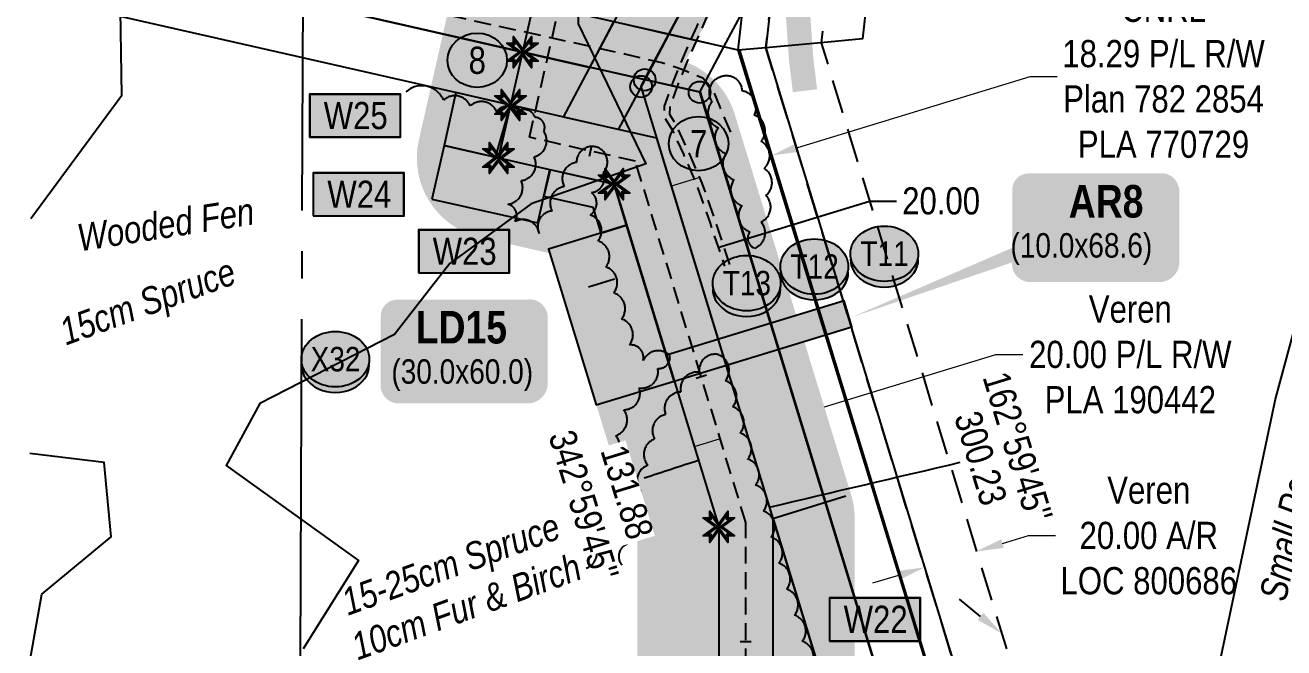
# Model space of a CAD drawing. Extents: x 481557 to 490744, y 6043801 to 6052728.
# Drawn here: x 482763.6 to 483226.8, y 6049926.3 to 6050155.4 of the extents above; entities that cross this region are included whole.
import ezdxf
from ezdxf.enums import TextEntityAlignment as Align

# ---------------------------------------------------------------- set-up
doc = ezdxf.new("R2010")
doc.units = 0
doc.header["$LTSCALE"] = 5
doc.header["$PDSIZE"] = 5
for name, pattern in [('0', [1, 1, 0]), ('foc-ACCESSROAD', [3.75, 2.5, -1.25]), ('foc-QUARTERLINE', [33, 25, -3, 2, -3]), ('foc-TIELINE', [1.875, 1.25, -0.625]), ('foc-WHEELTRACKS', [2, 0.4, -1.6]), ('UG_PIPE', [1.875, 1.25, -0.625])]:
    doc.linetypes.add(name, pattern=pattern)
doc.layers.get('Defpoints').update_dxf_attribs({"color": 9})
for name, color, linetype in [('AS-PIPE-UG', 44, 'UG_PIPE'), ('AS-ROADS', 254, 'Continuous'), ('C-AR', 13, 'foc-ACCESSROAD'), ('C-RW', 13, 'Continuous'), ('CG-NOTES', 7, 'Continuous'), ('F-RW', 190, 'Continuous'), ('L-BD', 7, 'Continuous'), ('L-MON', 1, 'Continuous'), ('L-QSEC', 8, 'foc-QUARTERLINE'), ('P-BUFFER-H 30m', 51, 'Continuous'), ('P-CROSSINGS', 250, 'Continuous'), ('P-ELEVATION', 7, 'Continuous'), ('P-PROPOSED', 10, 'Continuous'), ('P-PROPOSED-H', 21, 'Continuous'), ('P-TEMP-BLOCKS', 250, 'Continuous'), ('P-TEMP-H', 41, 'Continuous'), ('P-TEMP-NO CUT-T', 143, 'Continuous'), ('P-TEMP_LOG DECK', 46, 'Continuous'), ('P-TEMP_WORKSPACE', 46, 'Continuous'), ('P-TXT', 4, 'Continuous'), ('P-WORKAREA', 113, 'Continuous'), ('P-WORKAREA-H', 111, 'Continuous'), ('T-BUSH', 110, '0'), ('T-BUSH-T', 110, 'Continuous'), ('T-CREEK', 160, 'Continuous'), ('T-TIE', 201, 'foc-TIELINE'), ('T-WATER-P3', 160, 'foc-WHEELTRACKS'), ('T-WATER-T', 170, 'Continuous'), ('WETLAND', 143, 'Continuous'), ('WETLAND-T', 146, 'Continuous')]:
    doc.layers.add(name, color=color, linetype=linetype)
for name, color, linetype, lineweight in [('C-AR-T', 13, 'Continuous', 9), ('C-RW-T', 13, 'Continuous', 9), ('F-RW-T', 190, 'Continuous', 9)]:
    doc.layers.add(name, color=color, linetype=linetype, lineweight=lineweight)
doc.styles.add('80', font='ARIALN.TTF', dxfattribs={"height": 10})
doc.styles.add('80CG', font='ARIALN.TTF', dxfattribs={"height": 10})
doc.styles.add('80L', font='ARIALN.TTF', dxfattribs={"height": 10})
doc.styles.add('80LS', font='ARIALNI.TTF', dxfattribs={"height": 10})
doc.styles.add('BOLD', font='ARIALNB.TTF')
doc.styles.add('Crossing', font='ARIALN.TTF', dxfattribs={"height": 10})
doc.styles.add('foc-LtypeFont', font='ARIALN.TTF', dxfattribs={"height": 7.35})
doc.linetypes.add('foc-TOPO-flowdirection-NOLINE', pattern='A,0,[">",foc-LtypeFont,S=0.3,R=0,X=0,Y=-0.945],-20,[">",foc-LtypeFont,S=0.3,R=0,X=0,Y=-0.945],0', length=20)
doc.dimstyles.new('Compass 5 000', dxfattribs={"dimscale": 5, "dimtxt": 9, "dimasz": 2, "dimexe": 0.2, "dimexo": 0.0625, "dimgap": 0.5, "dimtad": 0, "dimtih": 1, "dimtoh": 1, "dimzin": 0, "dimdsep": 46, "dimtxsty": '80CG', "dimcen": 0.1, "dimse1": 1, "dimse2": 1, "dimclrd": 256, "dimclrt": 256, "dimaunit": 1, "dimadec": 4, "dimazin": 0, "dimtfac": 0.06, "dimtofl": 0, "dimtmove": 0, "dimatfit": 1, "dimfxl": 0.2, "dimtolj": 1, "dimtzin": 0, "dimlwd": -1, "dimarcsym": 0})

# ---------------------------------------------------------------- blocks, each defined once
blk = doc.blocks.new('*D24')
at = {"layer": 'C-AR-T', "transparency": 16777216}
for p, q in [((483123.26, 6049964.69), (483132.83, 6049967.62)), ((483132.83, 6049967.62), (483142.83, 6049967.62)), ((483085.01, 6049952.99), (483075.44, 6049950.07))]:
    blk.add_line(p, q, dxfattribs=at)
for points in [[(483122.77, 6049966.28), (483123.75, 6049963.1), (483113.7, 6049961.77)], [(483084.52, 6049954.59), (483085.49, 6049951.4), (483094.57, 6049955.92)]]:
    blk.add_solid(points, dxfattribs=at)
at = {"layer": 'Defpoints', "color": 0, "transparency": 16777216}
for p in [(483088.87, 6050042.97), (483069.74, 6050037.12), (483113.7, 6049961.77)]:
    blk.add_point(p, dxfattribs=at)
at = {"layer": 'C-AR-T', "transparency": 16777216, "insert": (483177.13, 6049967.62), "char_height": 10, "attachment_point": 5, "style": '80CG'}
blk.add_mtext('\\A1;Veren\\P20.00 A/R\\PLOC 800686', dxfattribs=at)
blk = doc.blocks.new('*D41')
at = {"layer": 'C-RW-T', "transparency": 16777216}
for p, q in [((483057.73, 6050014.95), (483120.8, 6050034.23)), ((483120.8, 6050034.23), (483130.8, 6050034.23)), ((483019.42, 6050003.23), (483009.86, 6050000.31))]:
    blk.add_line(p, q, dxfattribs=at)
for points in [[(483057.24, 6050016.54), (483058.22, 6050013.35), (483048.17, 6050012.02)], [(483018.94, 6050004.83), (483019.91, 6050001.64), (483028.99, 6050006.16)]]:
    blk.add_solid(points, dxfattribs=at)
at = {"layer": 'Defpoints', "color": 0, "transparency": 16777216}
for p in [(483044.16, 6050025.13), (483024.98, 6050019.27), (483028.99, 6050006.16)]:
    blk.add_point(p, dxfattribs=at)
at = {"layer": 'C-RW-T', "transparency": 16777216, "insert": (483170.34, 6050034.23), "char_height": 10, "attachment_point": 5, "style": '80CG'}
blk.add_mtext('\\A1;Veren\\P20.00 P/L R/W\\PPLA 190442', dxfattribs=at)
blk = doc.blocks.new('TEMP')
h = blk.add_hatch(color=255)
h.dxf.hatch_style = 1
h.paths.add_polyline_path([(0, 0.251), (-0.666, 1.152), (-0.666, 0.666), (-1.152, 0.666), (-0.251, 0), (-1.152, -0.666), (-0.666, -0.666), (-0.666, -1.152), (0, -0.251), (0.666, -1.152), (0.666, -0.666), (1.152, -0.666), (0.251, 0), (1.152, 0.666), (0.666, 0.666), (0.666, 1.152)])
h.paths.add_polyline_path([(0.566, 0.849), (0.566, 0.566), (0.849, 0.566), (0.083, 0), (0.849, -0.566), (0.566, -0.566), (0.566, -0.849), (0, -0.083), (-0.566, -0.849), (-0.566, -0.566), (-0.849, -0.566), (-0.083, 0), (-0.849, 0.566), (-0.566, 0.566), (-0.566, 0.849), (0, 0.083)], flags=16)
h = blk.add_hatch(color=1)
h.dxf.hatch_style = 1
h.paths.add_polyline_path([(0, 0.083), (-0.566, 0.849), (-0.566, 0.566), (-0.849, 0.566), (-0.083, 0), (-0.849, -0.566), (-0.566, -0.566), (-0.566, -0.849), (0, -0.083), (0.566, -0.849), (0.566, -0.566), (0.849, -0.566), (0.083, 0), (0.849, 0.566), (0.566, 0.566), (0.566, 0.849)])
at = {"color": 1}
for p, q in [((-0.083, 0), (0.083, 0)), ((0, 0.083), (0, -0.083))]:
    blk.add_line(p, q, dxfattribs=at)
at = {"color": 255, "flags": 128}
blk.add_lwpolyline([(-0.251, 0), (-1.152, 0.666), (-0.666, 0.666), (-0.666, 1.152), (0, 0.251), (0.666, 1.152), (0.666, 0.666), (1.152, 0.666), (0.251, 0), (1.152, -0.666), (0.666, -0.666), (0.666, -1.152), (0, -0.251), (-0.666, -1.152), (-0.666, -0.666), (-1.152, -0.666)], close=True, dxfattribs=at)
at = {"color": 1, "flags": 128}
blk.add_lwpolyline([(-0.083, 0), (-0.849, 0.566), (-0.566, 0.566), (-0.566, 0.849), (0, 0.083), (0.566, 0.849), (0.566, 0.566), (0.849, 0.566), (0.083, 0), (0.849, -0.566), (0.566, -0.566), (0.566, -0.849), (0, -0.083), (-0.566, -0.849), (-0.566, -0.566), (-0.849, -0.566)], close=True, dxfattribs=at)
blk = doc.blocks.new('*U87')
h = blk.add_hatch(color=191)
edge = h.paths.add_edge_path()
edge.add_line((-24, -18.23), (24, -18.23))
edge.add_arc((24, -12.23), 6, 270, 360)
edge.add_line((30, -12.23), (30, 12.5))
edge.add_arc((24, 12.5), 6, 0, 90)
edge.add_line((24, 18.5), (-24, 18.5))
edge.add_arc((-24, 12.5), 6, 90, 180)
edge.add_line((-30, 12.5), (-30, -12.23))
edge.add_arc((-24, -12.23), 6, 180, 270)
at = {"color": 250, "flags": 128}
blk.add_lwpolyline([(-24, -18.23, 3, 3, 0), (24, -18.23, 3, 3, 0.414214), (30, -12.23, 3, 3, 0), (30, 12.5, 3, 0, 0.414214), (24, 18.5, 0, 0, 0), (-24, 18.5, 0, 0, 0.414214), (-30, 12.5, 0, 0, 0), (-30, -12.23, 0, 3, 0.414214)], format="xyseb", close=True, dxfattribs=at)
at = {"flags": 128}
blk.add_lwpolyline([(-19.73, 12.37, 0, 7.5, 0), (0, 0, 0, 0, 0)], format="xyseb", dxfattribs=at)
at = {"color": 250}
for tag, p, height, style in [('TEMP_AREA_W1_001', (-9.21, 2.24), 12, 'BOLD'), ('ENTER_TEXT_001', (-30.66, -12.47), 9, '80')]:
    blk.add_attdef(tag, p, '', height=height, dxfattribs=dict(at, style=style))
blk = doc.blocks.new('Temporary Area')
h = blk.add_hatch(color=191)
h.dxf.hatch_style = 1
h.paths.add_polyline_path([(-16.83, -7.79), (16.33, -7.79), (16.33, 7.7), (-16.83, 7.7)])
at = {"color": 250}
for points in [[(-17.03, -7.99), (16.53, -7.99), (16.53, 7.9), (-17.03, 7.9)], [(-16.93, -7.89), (16.43, -7.89), (16.43, 7.8), (-16.93, 7.8)]]:
    blk.add_lwpolyline(points, close=True, dxfattribs=at)
at = {"color": 250, "style": '80L'}
blk.add_attdef('TEMPORARY', text='', height=10, dxfattribs=at).set_placement((0, 0), align=Align.MIDDLE_CENTER)
blk = doc.blocks.new('xing2')
h = blk.add_hatch(color=50)
h.dxf.hatch_style = 1
edge = h.paths.add_edge_path()
edge.add_ellipse((0, 0), major_axis=(-12.5, 0), ratio=0.816297, start_angle=0, end_angle=360)
h = blk.add_hatch(color=250)
h.dxf.hatch_style = 1
edge = h.paths.add_edge_path()
edge.add_ellipse((0, -2.05), major_axis=(-12.5, 0), ratio=0.816297, start_angle=0, end_angle=180)
edge.add_line((12.5, -2.05), (12.5, 0))
edge.add_ellipse((0, 0), major_axis=(-12.5, 0), ratio=0.816297, start_angle=0, end_angle=180, ccw=False)
edge.add_line((-12.5, 0), (-12.5, -2.05))
at = {"color": 250}
blk.add_ellipse((0, 0), major_axis=(-12.5, 0), ratio=0.816297, dxfattribs=at)
blk.add_ellipse((0, -2.05), major_axis=(-12.5, 0), ratio=0.816297, start_param=0, end_param=3.141593, dxfattribs=at)
at = {"color": 250, "style": 'Crossing'}
blk.add_attdef('CROSSING', text='', height=9, dxfattribs=at).set_placement((0.09, 0.02), align=Align.MIDDLE_CENTER)
at = {"color": 250, "style": 'Crossing', "flags": 1}
for tag, p in [('OWNER', (0.09, -12.49)), ('DESCRIPTION', (0.09, -25.77)), ('LOCATION', (0.09, -39.3)), ('DWG_REF', (0.09, -52.84))]:
    blk.add_attdef(tag, text='', height=9, dxfattribs=at).set_placement(p, align=Align.MIDDLE_CENTER)
blk = doc.blocks.new('*D129')
at = {"layer": 'Defpoints', "color": 0, "transparency": 16777216}
for p in [(483009.02, 6050070.7), (483009.23, 6050070.02), (482990.25, 6050064.2)]:
    blk.add_point(p, dxfattribs=at)
at = {"layer": 'P-TXT', "transparency": 16777216}
for p, q in [((483018.58, 6050073.63), (483074.32, 6050090.72)), ((483074.32, 6050090.72), (483084.32, 6050090.72)), ((482980.48, 6050061.95), (482970.92, 6050059.02))]:
    blk.add_line(p, q, dxfattribs=at)
for points in [[(483018.1, 6050075.22), (483019.07, 6050072.04), (483009.02, 6050070.7)], [(482979.99, 6050063.54), (482980.97, 6050060.36), (482990.04, 6050064.88)]]:
    blk.add_solid(points, dxfattribs=at)
at = {"layer": 'P-TXT', "transparency": 16777216, "insert": (483100.71, 6050090.72), "char_height": 10, "attachment_point": 5, "style": '80CG'}
blk.add_mtext('\\A1;20.00', dxfattribs=at)
blk = doc.blocks.new('*U130')
h = blk.add_hatch(color=111)
edge = h.paths.add_edge_path()
edge.add_line((-24, -20), (24, -20))
edge.add_arc((24, -14), 6, 270, 360)
edge.add_line((30, -14), (30, 12.5))
edge.add_arc((24, 12.5), 6, 0, 90)
edge.add_line((24, 18.5), (-24, 18.5))
edge.add_arc((-24, 12.5), 6, 90, 180)
edge.add_line((-30, 12.5), (-30, -14))
edge.add_arc((-24, -14), 6, 180, 270)
at = {"color": 250, "flags": 128}
blk.add_lwpolyline([(-24, -20, 3, 3, 0), (24, -20, 3, 3, 0.414214), (30, -14, 3, 3, 0), (30, 12.5, 3, 0, 0.414214), (24, 18.5, 0, 0, 0), (-24, 18.5, 0, 0, 0.414214), (-30, 12.5, 0, 0, 0), (-30, -14, 0, 3, 0.414214)], format="xyseb", close=True, dxfattribs=at)
at = {"flags": 128}
blk.add_lwpolyline([(-89.27, -34.49, 0, 7.5, 0), (0, 0, 0, 0, 0)], format="xyseb", dxfattribs=at)
at = {"color": 250}
for tag, p, height, style in [('TEMP_AREA_W1_001', (-9.21, 2.24), 12, 'BOLD'), ('ENTER_TEXT_001', (-30.66, -12.47), 9, '80')]:
    blk.add_attdef(tag, p, '', height=height, dxfattribs=dict(at, style=style))
blk = doc.blocks.new('Well_proximity')
h = blk.add_hatch(color=191)
h.dxf.hatch_style = 1
edge = h.paths.add_edge_path()
edge.add_ellipse((0, 0), major_axis=(-12.5, 0), ratio=0.816297, start_angle=0, end_angle=360)
h = blk.add_hatch(color=250)
h.dxf.hatch_style = 1
edge = h.paths.add_edge_path()
edge.add_ellipse((0, -2.05), major_axis=(-12.5, 0), ratio=0.816297, start_angle=0, end_angle=180)
edge.add_line((12.5, -2.05), (12.5, 0))
edge.add_ellipse((0, 0), major_axis=(-12.5, 0), ratio=0.816297, start_angle=0, end_angle=180, ccw=False)
edge.add_line((-12.5, 0), (-12.5, -2.05))
at = {"color": 250}
blk.add_ellipse((0, 0), major_axis=(-12.5, 0), ratio=0.816297, dxfattribs=at)
blk.add_ellipse((0, -2.05), major_axis=(-12.5, 0), ratio=0.816297, start_param=0, end_param=3.141593, dxfattribs=at)
at = {"color": 250, "style": '80L'}
blk.add_attdef('CROSSING', text='', height=9, dxfattribs=at).set_placement((0.09, 0.02), align=Align.MIDDLE_CENTER)
blk = doc.blocks.new('fdia')
at = {"color": 255, "const_width": 1}
blk.add_lwpolyline([(-0.5, 0, 1), (0.5, 0, 1)], format="xyb", close=True, dxfattribs=at)
blk = doc.blocks.new('Fdiaa')
blk.add_blockref('fdia', (0, 0))
blk = doc.blocks.new('fdib')
at = {"color": 1, "const_width": 1.6}
blk.add_lwpolyline([(-0.4, 0, 1), (0.4, 0, 1)], format="xyb", close=True, dxfattribs=at)
at = {"color": 1}
blk.add_circle((0, 0), 0.8, dxfattribs=at)
blk = doc.blocks.new('Fdibb')
blk.add_blockref('fdib', (0, 0))
blk = doc.blocks.new('fdicc')
for name in ['Fdibb', 'Fdiaa']:
    blk.add_blockref(name, (0, 0))
blk = doc.blocks.new('FDI')
blk.add_blockref('fdicc', (0, 0))
blk = doc.blocks.new('Induction_Bend_No')
at = {"layer": 'P-ELEVATION'}
h = blk.add_hatch(color=111, dxfattribs=at)
h.dxf.hatch_style = 1
edge = h.paths.add_edge_path()
edge.add_ellipse((0, 0), major_axis=(-10.94, 0), ratio=0.913794, start_angle=0, end_angle=360)
at = {"layer": 'P-ELEVATION', "color": 7, "flags": 128}
blk.add_lwpolyline([(0, 0, 5, 0, 0), (-8.54, -4.54, 0, 0, 0)], format="xyseb", dxfattribs=at)
at = {"layer": 'P-ELEVATION', "color": 7}
blk.add_ellipse((0, 0), major_axis=(-10.94, 0), ratio=0.913794, dxfattribs=at)
at = {"layer": 'P-ELEVATION', "style": '80'}
blk.add_attdef('BEND', text='', height=10, dxfattribs=at).set_placement((0, 0), align=Align.MIDDLE_CENTER)
blk = doc.blocks.new('*D180')
at = {"layer": 'Defpoints', "color": 0, "transparency": 16777216}
for p in [(483038.41, 6050107.5), (483038.42, 6050107.46), (483020.94, 6050102.11)]:
    blk.add_point(p, dxfattribs=at)
at = {"layer": 'F-RW-T', "transparency": 16777216}
for p, q in [((483047.97, 6050110.43), (483133.47, 6050136.57)), ((483133.47, 6050136.57), (483143.47, 6050136.57)), ((483011.37, 6050099.24), (483001.8, 6050096.31))]:
    blk.add_line(p, q, dxfattribs=at)
for points in [[(483047.48, 6050112.02), (483048.46, 6050108.84), (483038.41, 6050107.5)], [(483010.88, 6050100.83), (483011.85, 6050097.64), (483020.93, 6050102.16)]]:
    blk.add_solid(points, dxfattribs=at)
at = {"layer": 'F-RW-T', "transparency": 16777216, "insert": (483182.56, 6050136.57), "char_height": 10, "attachment_point": 5, "style": '80CG'}
blk.add_mtext('\\A1;CNRL\\P18.29 P/L R/W\\PPlan 782 2854\\PPLA 770729', dxfattribs=at)

msp = doc.modelspace()

# ---------------------------------------------------------------- hatches: boundary and pattern name
at = {"layer": 'P-BUFFER-H 30m'}
h = msp.add_hatch(color=256, dxfattribs=at)
h.dxf.hatch_style = 1
edge = h.paths.add_edge_path()
edge.add_line((484340.381, 6048613.97), (484003.208, 6048912.075))
edge.add_line((484003.208, 6048912.075), (483912.878, 6049036.152))
edge.add_arc((483888.624, 6049018.495), 30, 36.05524, 126.05524)
edge.add_line((483870.967, 6049042.749), (483823.881, 6049008.469))
edge.add_line((483823.881, 6049008.469), (483769.927, 6049082.579))
edge.add_arc((483745.674, 6049064.922), 30, 36.05524, 74.63679)
edge.add_arc((483723.651, 6049095.172), 30, 357.4737, 396.05524)
edge.add_line((483747.905, 6049112.829), (483721.023, 6049149.754))
edge.add_arc((483696.77, 6049132.097), 30, 36.05524, 90.11121)
edge.add_line((483696.711, 6049162.097), (483696.751, 6049173.225))
edge.add_arc((483666.751, 6049173.33), 30, 359.7979, 396.05524)
edge.add_line((483691.004, 6049190.987), (483344.157, 6049667.416))
edge.add_arc((483319.903, 6049649.759), 30, 36.05524, 50.96177)
edge.add_line((483338.798, 6049673.061), (483192.043, 6049792.063))
edge.add_line((483192.043, 6049792.063), (483068.853, 6049891.956))
edge.add_line((483068.853, 6049891.956), (483068.906, 6049973.808))
edge.add_arc((483038.906, 6049973.827), 30, 359.96299, 377.00405)
edge.add_line((483067.595, 6049982.6), (483024.782, 6050122.599))
edge.add_arc((482996.093, 6050113.826), 30, 17.00405, 69.76383)
edge.add_line((483006.47, 6050141.974), (483015.33, 6050158.643))
edge.add_arc((482988.84, 6050172.723), 30, 332.00816, 353.66181)
edge.add_line((483018.656, 6050169.411), (483037.528, 6050339.308))
edge.add_line((483037.528, 6050339.308), (483126.42, 6050329.434))
edge.add_arc((483129.732, 6050359.251), 30, 263.66181, 353.66181)
edge.add_line((483159.548, 6050355.939), (483161.755, 6050375.806))
edge.add_arc((483131.939, 6050379.118), 30, 353.66181, 443.66181)
edge.add_line((483135.25, 6050408.934), (482996.674, 6050424.327))
edge.add_arc((482993.362, 6050394.51), 30, 83.66181, 173.66181)
edge.add_line((482963.546, 6050397.822), (482954.388, 6050315.372))
edge.add_line((482954.388, 6050315.372), (482908.511, 6050113.203))
edge.add_arc((482937.767, 6050106.564), 30, 167.21476, 257.21476)
edge.add_line((482931.128, 6050077.308), (482956.766, 6050071.49))
edge.add_line((482956.766, 6050071.49), (482988.912, 6049966.37))
edge.add_line((482988.912, 6049966.37), (482988.848, 6049868.165))
edge.add_arc((483018.848, 6049868.146), 30, 179.96299, 230.96177)
edge.add_line((482999.953, 6049844.844), (483141.663, 6049729.933))
edge.add_line((483141.663, 6049729.933), (483283.338, 6049615.05))
edge.add_line((483283.338, 6049615.05), (483642.378, 6049121.874))
edge.add_arc((483666.632, 6049139.531), 30, 216.05524, 270.11121)
edge.add_line((483666.69, 6049109.531), (483666.651, 6049098.403))
edge.add_arc((483696.65, 6049098.298), 30, 179.7979, 217.30387)
edge.add_line((483672.787, 6049080.116), (483675.185, 6049076.97))
edge.add_arc((483699.048, 6049095.151), 30, 217.30387, 254.24954)
edge.add_arc((483720.878, 6049065.019), 30, 177.59548, 216.05524)
edge.add_line((483696.624, 6049047.362), (483762.131, 6048957.382))
edge.add_line((483762.131, 6048957.382), (483689.322, 6048904.388))
edge.add_arc((483706.976, 6048880.133), 30, 126.04873, 216.04873)
edge.add_line((483682.721, 6048862.478), (483688.606, 6048854.393))
edge.add_arc((483712.861, 6048872.048), 30, 216.04873, 306.04873)
edge.add_line((483730.515, 6048847.792), (483811.244, 6048906.55))
edge.add_arc((483793.59, 6048930.806), 30, 306.04873, 312.38702)
edge.add_arc((483812.889, 6048938.633), 30, 271.76727, 306.05524)
edge.add_line((483830.546, 6048914.379), (483877.632, 6048948.659))
edge.add_line((483877.632, 6048948.659), (483941.753, 6048860.583))
edge.add_arc((483966.007, 6048878.24), 30, 216.05524, 228.5191)
edge.add_line((483946.136, 6048855.765), (484284.245, 6048556.832))
edge.add_line((484284.245, 6048556.832), (485176.199, 6047451.079))
edge.add_line((485176.199, 6047451.079), (485115.331, 6047401.981))
edge.add_arc((485134.167, 6047378.631), 30, 128.89134, 162.89899)
edge.add_arc((485121.912, 6047362.344), 30, 123.18287, 128.14601)
edge.add_line((485103.382, 6047385.938), (485024.739, 6047324.171))
edge.add_arc((485043.269, 6047300.578), 30, 128.14601, 218.14601)
edge.add_line((485019.675, 6047282.048), (485025.852, 6047274.183))
edge.add_arc((485049.445, 6047292.713), 30, 218.14601, 308.14601)
edge.add_line((485067.975, 6047269.12), (485138.977, 6047324.885))
edge.add_line((485138.977, 6047324.885), (485407.647, 6046991.815))
edge.add_arc((485430.997, 6047010.651), 30, 218.89134, 247.61561)
edge.add_line((485419.573, 6046982.911), (485422.084, 6046981.877))
edge.add_line((485422.084, 6046981.877), (485493.919, 6046892.816))
edge.add_arc((485517.27, 6046911.651), 30, 218.88923, 255.64083)
edge.add_line((485509.83, 6046882.588), (485524.425, 6046878.852))
edge.add_line((485524.425, 6046878.852), (486832.586, 6045257.03))
edge.add_line((486832.586, 6045257.03), (487266.202, 6044719.512))
edge.add_line((487266.202, 6044719.512), (487219.98, 6044719.388))
edge.add_arc((487220.061, 6044689.388), 30, 90.15427, 180.15427)
edge.add_line((487190.061, 6044689.307), (487190.088, 6044679.312))
edge.add_arc((487220.088, 6044679.393), 30, 180.15427, 270.15427)
edge.add_line((487220.168, 6044649.393), (487324.124, 6044649.673))
edge.add_arc((487324.044, 6044679.673), 30, 270.15427, 270.61691)
edge.add_arc((487340.88, 6044674.721), 30, 236.60271, 270.15427)
edge.add_line((487340.961, 6044644.721), (487521.159, 6044645.206))
edge.add_arc((487521.079, 6044675.206), 30, 270.15427, 360.15427)
edge.add_line((487551.078, 6044675.287), (487551.025, 6044695.276))
edge.add_arc((487521.025, 6044695.196), 30, 0.15427, 90.15427)
edge.add_line((487520.944, 6044725.195), (487364.729, 6044724.775))
edge.add_line((487364.729, 6044724.775), (486894.845, 6045307.251))
edge.add_line((486894.845, 6045307.251), (485576.26, 6046941.996))
edge.add_arc((485552.909, 6046923.162), 30, 38.88964, 75.64083)
edge.add_line((485560.349, 6046952.224), (485545.755, 6046955.96))
edge.add_line((485545.755, 6046955.96), (485476.308, 6047042.059))
edge.add_arc((485452.958, 6047023.225), 30, 38.88923, 67.61561)
edge.add_line((485464.382, 6047050.964), (485461.869, 6047051.999))
edge.add_line((485461.869, 6047051.999), (485204.461, 6047371.107))
edge.add_line((485204.461, 6047371.107), (485265.329, 6047420.206))
edge.add_arc((485246.493, 6047443.556), 30, 308.89134, 398.89134)
edge.add_line((485269.843, 6047462.392), (484486.955, 6048432.936))
edge.add_line((484486.955, 6048432.936), (484492.388, 6048439.076))
edge.add_arc((484469.921, 6048458.956), 30, 318.49634, 408.42447)
edge.add_line((484489.829, 6048481.398), (484342.29, 6048612.277))
edge.add_line((484342.29, 6048612.277), (484340.381, 6048613.97))
at = {"layer": 'P-PROPOSED-H'}
h = msp.add_hatch(color=256, dxfattribs=at)
h.dxf.hatch_style = 1
h.paths.add_polyline_path([(483666.632, 6049139.531), (483666.751, 6049173.33), (483319.903, 6049649.759), (483173.148, 6049768.761), (483038.844, 6049877.667), (483038.906, 6049973.827), (482996.093, 6050113.826), (482961.684, 6050121.634), (482988.84, 6050172.724), (483011.023, 6050372.436), (483129.732, 6050359.251), (483131.939, 6050379.118), (482993.362, 6050394.51), (482984.018, 6050310.38), (482937.767, 6050106.564), (482980.368, 6050096.897), (483018.915, 6049970.845), (483018.848, 6049868.146), (483160.558, 6049753.235), (483305.282, 6049635.88)])
at = {"layer": 'P-TEMP-H'}
h = msp.add_hatch(color=256, dxfattribs=at)
h.dxf.hatch_style = 1
h.paths.add_polyline_path([(482937.767, 6050106.564), (482942.19, 6050126.058), (482922.15, 6050130.605), (482917.756, 6050111.101)])
h = msp.add_hatch(color=256, dxfattribs=at)
h.dxf.hatch_style = 1
h.paths.add_polyline_path([(482913.301, 6050091.391), (482952.315, 6050082.755), (482956.743, 6050102.257), (482917.756, 6050111.101)])
h = msp.add_hatch(color=256, dxfattribs=at)
h.dxf.hatch_style = 1
h.paths.add_polyline_path([(482984.975, 6050081.831), (482980.394, 6050096.905), (482956.77, 6050102.265), (482954.532, 6050092.511), (482972.505, 6050088.432), (482975.417, 6050078.909)])
h = msp.add_hatch(color=256, dxfattribs=at)
h.dxf.hatch_style = 1
h.paths.add_polyline_path([(482984.975, 6050081.831), (482956.234, 6050073.02), (482973.811, 6050015.686), (483002.511, 6050024.485)])
h = msp.add_hatch(color=256, dxfattribs=at)
h.dxf.hatch_style = 1
h.paths.add_polyline_path([(483078.029, 6049845.892), (483038.844, 6049877.667), (483038.906, 6049973.827)])
at = {"layer": 'P-WORKAREA-H'}
h = msp.add_hatch(color=256, dxfattribs=at)
h.dxf.hatch_style = 1
h.paths.add_polyline_path([(483002.511, 6050024.485), (483067.892, 6050044.476), (483064.968, 6050054.039), (482999.584, 6050034.058)])

# ---------------------------------------------------------------- linework, layer by layer
at = {"layer": 'AS-PIPE-UG', "flags": 128}
for points in [[(483129.334, 6050433.514), (483128.826, 6050426.181), (483127.478, 6050422.082), (483124.664, 6050420.532), (483115.137, 6050421.48), (483100.427, 6050423.009), (483090.454, 6050424.1), (483071.455, 6050424.398), (483058.881, 6050425.333), (483047.813, 6050426.167), (483046.337, 6050424.523), (483045.907, 6050421.687), (483044.028, 6050398.782), (483036.907, 6050327.107), (483031.845, 6050287.566), (483029.795, 6050272.166), (483028.75, 6050262.129), (483027.239, 6050246.624), (483026.159, 6050233.642), (483023.445, 6050218.908), (483023.107, 6050212.462), (483022.274, 6050203.439), (483020.795, 6050190.166), (483018.785, 6050179.36), (483014.965, 6050165.015), (483010.796, 6050155.108), (483005.498, 6050143.213), (483001.943, 6050134.419), (482998.814, 6050125.686), (482998.667, 6050121.997), (483001.725, 6050116.905), (483005.854, 6050107.955), (483010.818, 6050096.488), (483015.678, 6050082.637), (483020.97, 6050066.715)], [(483022.999, 6050067.389), (483017.702, 6050083.328), (483012.811, 6050097.268), (483007.806, 6050108.828), (483003.618, 6050117.906), (483000.829, 6050122.55), (483000.938, 6050125.273), (483003.942, 6050133.657), (483007.467, 6050142.377), (483012.759, 6050154.258), (483016.993, 6050164.321), (483020.873, 6050178.888), (483022.912, 6050189.851), (483024.402, 6050203.222), (483025.24, 6050212.307), (483025.573, 6050218.657), (483028.281, 6050233.359), (483029.369, 6050246.431), (483030.878, 6050261.914), (483031.919, 6050271.914), (483033.966, 6050287.289), (483039.032, 6050326.865), (483046.158, 6050398.589), (483048.032, 6050421.439), (483048.356, 6050423.57), (483048.701, 6050423.955), (483058.72, 6050423.2), (483071.414, 6050422.258), (483090.487, 6050422.059), (483100.19, 6050421.536), (483114.937, 6050420.081), (483124.7, 6050419.544), (483128.562, 6050419.775), (483130.381, 6050421.84), (483130.317, 6050425.5), (483131.098, 6050430.175), (483133.315, 6050433.202)], [(483023.33, 6050116.01), (483019.261, 6050125.645), (483017.081, 6050130.85), (483015.301, 6050133.274), (483012.969, 6050135.879), (483006.028, 6050138.89), (482997.901, 6050141.541), (482984.26, 6050144.793), (482905.31, 6050162.146), (482776.838, 6050191.032), (482766.043, 6050193.298)]]:
    msp.add_lwpolyline(points, dxfattribs=at)
at = {"layer": 'AS-ROADS', "const_width": 8.995, "flags": 128}
msp.add_lwpolyline([(483095.208, 6050580.668), (483084.729, 6050485.64), (483069.24, 6050363.867), (483060.062, 6050290.424), (483054.314, 6050245.007), (483049.503, 6050203.576), (483048.318, 6050184.774), (483047.883, 6050172.28), (483048.102, 6050158.54), (483049.195, 6050142.78), (483050.609, 6050131.314)], dxfattribs=at)
at = {"layer": 'C-AR', "flags": 128}
msp.add_lwpolyline([(483110.774, 6050637.704), (483104.18, 6050578.318), (483094.177, 6050488.302), (483090.613, 6050455.489), (483088.324, 6050435.634), (483086.221, 6050415.951), (483080.445, 6050364.739), (483058.241, 6050164.153), (483056.551, 6050148.938), (483134.298, 6049894.677), (483138.443, 6049891.312), (483219.394, 6049825.674), (483288.127, 6049809.44), (483666.925, 6049289.058), (483666.805, 6049255.259), (483276.683, 6049791.71), (483218.655, 6049805.326), (483198.343, 6049810.141), (483119.736, 6049873.892), (483114.379, 6049891.408), (483036.214, 6050147.04), (483037.904, 6050162.255), (483066.336, 6050418.162), (483068.522, 6050437.833), (483091.022, 6050637.733)], dxfattribs=at)
at = {"layer": 'C-RW', "flags": 128}
for points in [[(483063.985, 6049891.585), (482990.279, 6050132.841), (482991.391, 6050135.186), (483000.499, 6050152.069), (483008.285, 6050166.717), (483038.788, 6050441.338), (483058.655, 6050439.129), (483068.545, 6050438.029), (483088.429, 6050435.818), (483103.335, 6050434.16), (483137.631, 6050430.346), (483137.631, 6050430.346), (483135.422, 6050410.479), (483101.128, 6050414.293), (483086.221, 6050415.951), (483066.338, 6050418.162), (483056.449, 6050419.262), (483027.737, 6050160.672), (483027.737, 6050160.672), (483020.649, 6050147.496), (483011.824, 6050130.736), (483085.075, 6049891.497)], [(483008.285, 6050166.717), (483000.499, 6050152.069), (482991.608, 6050135.341), (482981.886, 6050117.05), (482981.886, 6050117.05), (482936.603, 6050127.326), (482865.804, 6050143.391), (482711.338, 6050178.443)], [(482865.881, 6050163.872), (482971.447, 6050139.916), (482980.298, 6050156.653)], [(483011.832, 6050130.752), (482946.613, 6050145.547)]]:
    msp.add_lwpolyline(points, dxfattribs=at)
at = {"layer": 'F-RW', "flags": 128}
for points in [[(483138.371, 6050750.258), (483132.38, 6050695.591), (483119.084, 6050576.659), (483116.583, 6050554.15), (483103.335, 6050434.16), (483101.128, 6050414.293), (483095.355, 6050363.08), (483071.72, 6050150.357), (483056.468, 6050148.933), (483036.214, 6050147.04), (483025.995, 6050146.283), (483020.649, 6050147.496), (483000.499, 6050152.069), (482865.951, 6050182.601), (482718.523, 6050216.043)], [(483103.537, 6050750.382), (483097.173, 6050695.717), (483066.338, 6050418.162), (483036.214, 6050147.04), (483114.379, 6049891.408), (483119.736, 6049873.895), (483198.716, 6049810.142), (483219.033, 6049805.378), (483276.683, 6049791.71), (483666.823, 6049255.236), (483666.761, 6049238.339), (483270.773, 6049782.846), (483194.348, 6049801.108), (483111.072, 6049868.052), (483104.211, 6049891.432), (483025.995, 6050146.283), (483060.861, 6050458.997), (483087.122, 6050695.752), (483093.486, 6050750.417)]]:
    msp.add_lwpolyline(points, dxfattribs=at)
at = {"layer": 'F-RW'}
msp.add_lwpolyline([(482718.548, 6050216.105), (482866.543, 6050182.54), (482980.726, 6050156.643), (483000.909, 6050152.063), (483026.562, 6050146.248), (483104.43, 6049891.591), (483111.072, 6049868.052), (483194.405, 6049801.107), (483270.773, 6049782.846), (483666.763, 6049239.003), (483666.65, 6049208.105), (483259.964, 6049766.634), (483186.121, 6049784.291), (483095.734, 6049857.521), (483085.293, 6049891.659), (483012.181, 6050130.766), (482992.025, 6050135.337), (482971.831, 6050139.916), (482866.473, 6050163.811), (482722.638, 6050196.434)], dxfattribs=at)
at = {"layer": 'L-QSEC'}
msp.add_line((482864.976, 6049922.268), (482867.875, 6050696.53), dxfattribs=at)
at = {"layer": 'P-PROPOSED'}
msp.add_lwpolyline([(483666.632, 6049139.531), (483666.751, 6049173.33), (483319.903, 6049649.759), (483173.148, 6049768.761), (483038.844, 6049877.667), (483038.906, 6049973.827), (482996.093, 6050113.826), (482961.684, 6050121.634), (482988.84, 6050172.724), (483011.023, 6050372.436), (483129.732, 6050359.251), (483131.939, 6050379.118), (482993.362, 6050394.51), (482984.018, 6050310.38), (482937.767, 6050106.564), (482980.368, 6050096.897), (483018.915, 6049970.845), (483018.848, 6049868.146), (483160.558, 6049753.235), (483305.282, 6049635.88)], close=True, dxfattribs=at)
at = {"layer": 'P-PROPOSED', "flags": 128}
msp.add_lwpolyline([(483666.751, 6049173.33), (483319.903, 6049649.759), (483173.148, 6049768.761), (483038.844, 6049877.667), (483038.906, 6049973.827), (482996.093, 6050113.826), (482961.684, 6050121.634), (482988.84, 6050172.723), (483011.023, 6050372.436), (483129.732, 6050359.251), (483131.939, 6050379.118), (482993.362, 6050394.51), (482984.018, 6050310.38), (482937.767, 6050106.564), (482980.368, 6050096.897), (483018.915, 6049970.845), (483018.848, 6049868.146), (483160.558, 6049753.235), (483305.282, 6049635.88), (483666.632, 6049139.531)], close=True, dxfattribs=at)
at = {"layer": 'P-TEMP-H', "flags": 128}
msp.add_lwpolyline([(482936.701, 6050106.805), (482942.19, 6050126.057)], dxfattribs=at)
msp.add_lwpolyline([(482936.701, 6050106.805), (482942.19, 6050126.057)], dxfattribs=at)
at = {"layer": 'P-TEMP-NO CUT-T'}
msp.add_line((483115.234, 6049937.906), (483107.466, 6049944.205), dxfattribs=at)
msp.add_solid([(483116.283, 6049939.201), (483114.184, 6049936.612), (483123.001, 6049931.608)], dxfattribs=at)
at = {"layer": 'P-TEMP_LOG DECK', "flags": 128}
msp.add_lwpolyline([(482984.975, 6050081.831), (482956.234, 6050073.02), (482973.811, 6050015.686), (483002.511, 6050024.485)], close=True, dxfattribs=at)
at = {"layer": 'P-TEMP_WORKSPACE', "flags": 128}
for points in [[(482937.767, 6050106.564), (482942.19, 6050126.058), (482922.15, 6050130.605), (482917.756, 6050111.101)], [(482913.301, 6050091.391), (482952.315, 6050082.755), (482956.743, 6050102.257), (482917.756, 6050111.101)], [(482984.975, 6050081.831), (482980.394, 6050096.905), (482956.77, 6050102.265), (482954.532, 6050092.511), (482972.505, 6050088.432), (482975.417, 6050078.909)], [(483078.029, 6049845.892), (483038.844, 6049877.667), (483038.906, 6049973.827), (483078.029, 6049845.892)]]:
    msp.add_lwpolyline(points, close=True, dxfattribs=at)
at = {"layer": 'P-WORKAREA', "flags": 128}
msp.add_lwpolyline([(483002.511, 6050024.485), (483067.892, 6050044.476), (483064.968, 6050054.039), (482999.584, 6050034.058)], close=True, dxfattribs=at)
msp.add_lwpolyline([(483065.651, 6049982.093), (483038.72, 6049973.836)], dxfattribs=at)
at = {"layer": 'T-BUSH', "flags": 128}
msp.add_lwpolyline([(483032.16, 6050073.397, 0.5205671), (483034.439, 6050082.98, 0.5205671), (483036.231, 6050092.813, 0.5205671), (483035.524, 6050102.743, 0.5205671), (483034.499, 6050112.685, 0.5205671), (483031.956, 6050122.339, 0.5205671), (483027.528, 6050131.24, 0.5205671), (483019.688, 6050136.402, 0.5205671), (483016.387, 6050127.248, 0.5205671), (483018.724, 6050117.683, 0.5205671), (483021.625, 6050108.119, 0.5205671), (483024.527, 6050098.555, 0.5205671), (483027.429, 6050088.991, 0.5205671), (483030.331, 6050079.426, 0.5205671)], format="xyb", close=True, dxfattribs=at)
for points in [[(482944.569, 6050123.009, 0.5973858), (482937.164, 6050123.593, 0.5205671), (482927.391, 6050125.712, 0.5205671), (482917.618, 6050127.832, 0.5205671), (482903.691, 6050130.851, 0.5205671)], [(482970.127, 6049955.635, 0.5205671), (482972.57, 6049965.327, 0.5205671), (482974.823, 6049975.06, 0.5205671), (482976.713, 6049984.875, 0.5205671), (482978.603, 6049994.689, 0.5205671), (482980.951, 6050004.389, 0.5205671), (482983.889, 6050013.942, 0.5205671), (482989.551, 6050021.942, 0.5205671), (482996.437, 6050029.161, 0.5205671), (483000.796, 6050033.971, 0.5205671), (482991.039, 6050031.997, 0.5205671), (482986.005, 6050037.766, 0.5205671), (482983.117, 6050047.335, 0.5205671), (482980.229, 6050056.903, 0.5205671), (482977.341, 6050066.472, 0.5205671), (482974.453, 6050076.04, 0.5205671), (482971.565, 6050085.608, 0.5205671), (482972.003, 6050093.898, 0.5205671), (482976.301, 6050100.998, 0.5205671), (482974.321, 6050110.457, 0.5205671), (482966.489, 6050104.956, 0.5205671), (482961.999, 6050096.027, 0.5205671), (482957.508, 6050087.097, 0.5205671), (482952.828, 6050078.739, 0.5205671), (482943.876, 6050083.184, 0.5205671), (482941.191, 6050089.547, 0.5205671), (482946.122, 6050098.241, 0.5205671), (482950.936, 6050106.987, 0.5205671), (482954.513, 6050116.286, 0.5205671), (482951.278, 6050121.528, 0.5205671), (482944.253, 6050123.376, 0.5205671)], [(483098.129, 6049853.762, 0.5205671), (483090.396, 6049847.501, 0.5205671), (483083.88, 6049839.922, 0.5205671), (483077.363, 6049832.344, 0.5205671), (483070.847, 6049824.765, 0.5205671), (483065.797, 6049829.33, 0.5205671), (483061.272, 6049838.241, 0.5205671), (483056.748, 6049847.153, 0.5205671), (483052.223, 6049856.065, 0.5205671), (483054.593, 6049861.753, 0.5205671), (483064.332, 6049863.997, 0.5205671), (483066.811, 6049871.311, 0.5205671), (483063.947, 6049880.886, 0.5205671), (483061.083, 6049890.462, 0.5205671), (483058.219, 6049900.037, 0.5205671), (483055.354, 6049909.613, 0.5205671), (483052.49, 6049919.188, 0.5205671), (483049.626, 6049928.764, 0.5205671), (483046.762, 6049938.339, 0.5205671), (483043.897, 6049947.915, 0.5205671), (483041.033, 6049957.49, 0.5205671), (483038.169, 6049967.066, 0.5205671), (483035.305, 6049976.641, 0.5205671), (483032.441, 6049986.217, 0.5205671), (483029.576, 6049995.792, 0.5205671), (483026.768, 6050005.384, 0.5205671), (483024.045, 6050015, 0.5205671), (483021.321, 6050024.617, 0.5205671), (483018.598, 6050034.233, 0.5205671), (483011.756, 6050027.709, 0.5205671), (483004.906, 6050020.452, 0.5205671), (482999.314, 6050012.168, 0.5205671), (482995.262, 6050003.19, 0.5205671), (482992.751, 6049993.515, 0.5205671), (482990.241, 6049983.841, 0.5205671), (482987.731, 6049974.167, 0.5205671), (482985.221, 6049964.493, 0.5205671), (482983.211, 6049956.745, 0.5205671)]]:
    msp.add_lwpolyline(points, format="xyb", dxfattribs=at)
at = {"layer": 'T-CREEK', "flags": 128}
msp.add_lwpolyline([(483238.092, 6050134.027), (483232.805, 6050096.972), (483235.891, 6050068.671), (483233.717, 6050055.044), (483223.819, 6050018.331), (483202.293, 6049916.77), (483202.258, 6049909.789)], dxfattribs=at)
at = {"layer": 'T-TIE'}
for p, q in [((482972.067, 6050111.068), (482971.183, 6050107.169)), ((483014.358, 6050026.619), (483010.534, 6050025.451)), ((483030.785, 6049928.534), (483026.787, 6049928.538))]:
    msp.add_line(p, q, dxfattribs=at)
at = {"layer": 'T-WATER-P3', "linetype": 'foc-TOPO-flowdirection-NOLINE', "flags": 128}
msp.add_lwpolyline([(483238.092, 6050134.027), (483232.805, 6050096.972), (483235.891, 6050068.671), (483233.717, 6050055.044), (483223.819, 6050018.331), (483202.293, 6049916.77), (483202.258, 6049909.789)], dxfattribs=at)
at = {"layer": 'WETLAND'}
for points in [[(482767.065, 6050437.535), (482782.027, 6050455.066), (482831.623, 6050442.317), (482865.129, 6050394.517), (482878.073, 6050395.561), (482905.169, 6050361.118), (482884.124, 6050322.033), (482905.645, 6050278.719), (482914.124, 6050241.254), (482920.258, 6050235.315), (482949.57, 6050206.934), (482960.398, 6050195.177), (482967.512, 6050177.605), (482967.096, 6050155.881), (482992.092, 6050104.429), (482949.793, 6050089.696), (482919.865, 6050067.723), (482913.244, 6050059.223), (482899.499, 6050041.575), (482849.919, 6050016.223), (482837.626, 6049993.464), (482886.333, 6049958.46), (482865.884, 6049925.931)], [(482765.673, 6050084.335), (482799.24, 6050129.644), (482798.183, 6050192.213), (482766.292, 6050241.473)], [(482764.899, 6049918.477), (482769.693, 6049946.13), (482795.316, 6049967.18), (482792.682, 6049994.556), (482765.332, 6049997.836)]]:
    msp.add_lwpolyline(points, dxfattribs=at)

# ---------------------------------------------------------------- block references
at = {"layer": 'CG-NOTES', "linetype": 'Continuous'}
for p, values in [((482929.999, 6050142.526, 0), {'BEND': '8'}), ((483011.456, 6050111.851, 0), {'BEND': '7'})]:
    msp.add_blockref('Induction_Bend_No', p, dxfattribs=at).add_auto_attribs(values)
at = {"layer": 'L-MON'}
for name, p, xscale, yscale, zscale in [('TEMP', (482946.613, 6050145.547), 4.997356950000007, 4.997356950000007, 4.997356950000007), ('FDI', (482991.603, 6050135.321), 5.000000000000009, 5.000000000000009, 5.000000000000009), ('FDI', (482990.279, 6050132.841), 5.000000000000009, 5.000000000000009, 5.000000000000009), ('FDI', (483011.832, 6050130.752), 5.000000000000009, 5.000000000000009, 5.000000000000009), ('TEMP', (483018.915, 6049970.845), 4.997356950000007, 4.997356950000007, 4.997356950000007)]:
    msp.add_blockref(name, p, dxfattribs=dict(at, xscale=xscale, yscale=yscale, zscale=zscale))
at = {"layer": 'L-MON', "color": 2}
for p, xscale, yscale, zscale in [((482942.19, 6050126.058), 4.997356950000005, 4.997356950000005, 4.997356950000005), ((482937.767, 6050106.564), 4.997356950000007, 4.997356950000007, 4.997356950000007), ((482980.368, 6050096.897), 4.997356950000007, 4.997356950000007, 4.997356950000007)]:
    msp.add_blockref('TEMP', p, dxfattribs=dict(at, xscale=xscale, yscale=yscale, zscale=zscale))
at = {"layer": 'P-CROSSINGS', "xscale": 0.99947139, "yscale": 0.99947139, "zscale": 0.99947139}
for p, values in [((483079.822, 6050071.34), {'CROSSING': 'T11'}), ((483054.065, 6050066.603), {'CROSSING': 'T12'}), ((483029.13, 6050060.512), {'CROSSING': 'T13'})]:
    msp.add_blockref('Well_proximity', p, dxfattribs=at).add_auto_attribs(values)
at = {"layer": 'P-CROSSINGS', "color": 3, "xscale": 0.9994680000000036, "yscale": 0.9994680000000036, "zscale": 0.9994680000000036}
msp.add_blockref('xing2', (482877.764, 6050032.536), dxfattribs=at).add_auto_attribs({'CROSSING': 'X32'})
at = {"layer": 'P-TEMP-BLOCKS'}
for name, p, values in [('Temporary Area', (482885.26, 6050122.186), {'TEMPORARY': 'W25'}), ('Temporary Area', (482886.593, 6050093.225), {'TEMPORARY': 'W24'}), ('*U130', (483156.89, 6050082.384), {'TEMP_AREA_W1_001': 'AR8', 'ENTER_TEXT_001': '(10.0x68.6)'}), ('Temporary Area', (482925.366, 6050072.254), {'TEMPORARY': 'W23'}), ('Temporary Area', (483076.618, 6049936.829), {'TEMPORARY': 'W22'})]:
    msp.add_blockref(name, p, dxfattribs=at).add_auto_attribs(values)
ref = msp.add_blockref('*U87', (482924.471, 6050035.965), dxfattribs=dict(at, xscale=0.9994680000000036, yscale=0.9994680000000036, zscale=0.9994680000000036))
ref.add_attrib('TEMP_AREA_W1_001', 'LD15', (482907.356, 6050038.31), dxfattribs={"layer": '0', "color": 250, "height": 11.9936, "style": 'BOLD'})
ref.add_attrib('ENTER_TEXT_001', '(30.0x60.0)', (482898.409, 6050023.501), dxfattribs={"layer": '0', "color": 250, "height": 8.99521, "style": '80'})

# ---------------------------------------------------------------- texts
at = {"layer": 'L-BD', "style": '80L'}
for s, height, p in [("162°59'45''", 9.99471, (483128.939, 6050000.251)), ('300.23', 9.9947, (483115.318, 6049996.09))]:
    msp.add_text(s, height=height, rotation=286.9884, dxfattribs=at).set_placement(p, align=Align.MIDDLE)
at = {"layer": 'T-BUSH-T', "style": '80LS'}
msp.add_text('15cm Spruce', height=9.99479, rotation=20, dxfattribs=at).set_placement((482808.662, 6050053.788), align=Align.MIDDLE_CENTER)
at = {"layer": 'T-WATER-T', "insert": (483216.42, 6049938.823), "char_height": 10, "attachment_point": 1, "rotation": 78.03328, "style": '80L'}
msp.add_mtext_dynamic_manual_height_columns('\\pi6.392;{\\fArial Narrow|b0|i1|c0|p34;Small Permanent \\P\\pi35.079;Creek}', width=100.28052, gutter_width=50.027, heights=[0], dxfattribs=at)
at = {"layer": 'WETLAND-T', "insert": (482776.519, 6050081.196), "char_height": 9.99468, "attachment_point": 1, "rotation": 8.81642, "style": '80L'}
msp.add_mtext_dynamic_manual_height_columns('\\pi5.7002;{\\fArial Narrow|b0|i1|c0|p34;Wooded Fen}', width=75.24775, gutter_width=50.053, heights=[0], dxfattribs=at)

# ---------------------------------------------------------------- dimensions: what is measured, and where the dimension line sits
at = {"layer": 'C-AR-T'}
dim = msp.add_linear_dim(base=(483113.699, 6049961.767), p1=(483069.74, 6050037.118), p2=(483088.87, 6050042.967), angle=17.00254, text='Veren\\P20.00 A/R\\PLOC 800686', dimstyle='Compass 5 000', dxfattribs=at)
dim.commit()
dim.dimension.update_dxf_attribs({"geometry": '*D24', "text_midpoint": (483177.126, 6049967.615), "dimtype": 161})
at = {"layer": 'C-RW-T', "color": 6}
dim = msp.add_linear_dim(base=(483028.986, 6050006.156), p1=(483044.158, 6050025.134), p2=(483024.976, 6050019.269), angle=197.00255, text='Veren\\P20.00 P/L R/W\\PPLA 190442', dimstyle='Compass 5 000', dxfattribs=at)
dim.commit()
dim.dimension.update_dxf_attribs({"geometry": '*D41', "text_midpoint": (483170.343, 6050034.232), "dimtype": 161})
at = {"layer": 'F-RW-T', "color": 3}
dim = msp.add_linear_dim(base=(483038.409, 6050107.505), p1=(483020.943, 6050102.11), p2=(483038.424, 6050107.455), angle=17.00224, text='CNRL\\P18.29 P/L R/W\\PPlan 782 2854\\PPLA 770729', dimstyle='Compass 5 000', dxfattribs=at)
dim.commit()
dim.dimension.update_dxf_attribs({"geometry": '*D180', "text_midpoint": (483182.56, 6050136.573), "dimtype": 161})
at = {"layer": 'P-TXT'}
dim = msp.add_linear_dim(base=(483009.024, 6050070.7), p1=(482990.249, 6050064.198), p2=(483009.233, 6050070.018), angle=17.04424, text='20.00', dimstyle='Compass 5 000', dxfattribs=at)
dim.commit()
dim.dimension.update_dxf_attribs({"geometry": '*D129', "text_midpoint": (483100.708, 6050090.717), "dimtype": 161})

# ---------------------------------------------------------------- leaders
at = {"layer": 'L-BD', "path_type": 1}
msp.add_leader([(483037.508, 6049978.094), (483107.753, 6049994.6)], dimstyle='Compass 5 000', override={"dimgap": 0.5, "dimtad": 0}, dxfattribs=at)

# ---------------------------------------------------------------- next in the draw order: texts
at = {"layer": 'L-BD', "insert": (482989.933, 6049985.104), "char_height": 9.99471, "width": 36.74223, "attachment_point": 2, "rotation": 287.0788, "style": '80L', "bg_fill": 3, "box_fill_scale": 1, "bg_fill_color": 256, "bg_fill_transparency": 0}
msp.add_mtext("131.88\\P342°59'45'' ", dxfattribs=at)

# ---------------------------------------------------------------- next in the draw order: linework, layer by layer
at = {"layer": 'T-TIE'}
msp.add_lwpolyline([(486387.238, 6045872.747), (485857.523, 6046529.453), (485547.185, 6046914.262), (485522.769, 6046920.389), (485445.896, 6047015.886), (485437.402, 6047018.527), (485148.066, 6047377.262), (485233.626, 6047443.554), (484312.962, 6048584.486), (483973.311, 6048885.023), (483886.472, 6049004.557), (483815.02, 6048952.552), (483737.519, 6049059.033), (483658.583, 6049167.485), (483312.675, 6049642.736), (483166.768, 6049760.988), (483028.72, 6049872.923), (483028.837, 6049972.387), (482988.211, 6050105.355), (482949.201, 6050114.207), (482994.592, 6050313.249), (483002.208, 6050383.564), (483130.801, 6050369.218)], dxfattribs=at)

# ---------------------------------------------------------------- next in the draw order: texts
at = {"layer": 'T-BUSH-T', "insert": (482918.509, 6049961.883), "char_height": 10, "width": 88.306, "attachment_point": 2, "rotation": 20, "style": '80LS'}
msp.add_mtext('15-25cm Spruce\\P10cm Fur & Birch', dxfattribs=at)

# ---------------------------------------------------------------- next in the draw order: leaders
at = {"layer": 'L-BD', "path_type": 1}
msp.add_leader([(483011.284, 6049995.229), (482991.381, 6049988.72)], dimstyle='Compass 5 000', override={"dimgap": 0.5, "dimtad": 0}, dxfattribs=at)

doc.saveas('drawing.dxf')
